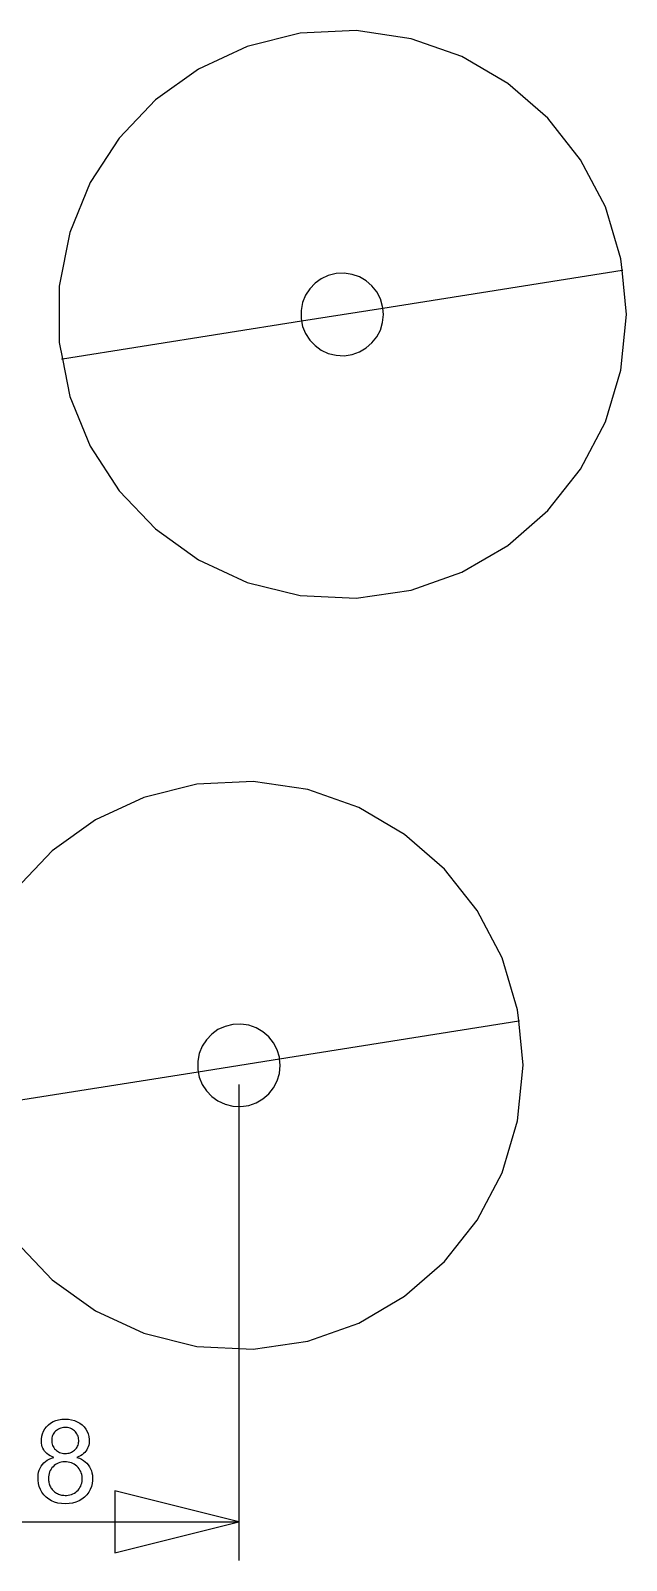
# Model space of a CAD drawing. Header units: metres. Extents: x 3906 to 4789, y 859 to 1465.
# Drawn here: x 4433.8 to 4462.6, y 1074.4 to 1148.5 of the extents above; entities that cross this region are included whole.
import ezdxf

# ---------------------------------------------------------------- set-up
doc = ezdxf.new("R2010")
doc.units = ezdxf.units.M

msp = doc.modelspace()

# ---------------------------------------------------------------- linework, layer by layer
at = {"layer": 'COMPONENT20'}
for p, q in [((4443.877, 1097.451), (4443.877, 1076.279)), ((4443.877, 1076.279), (4437.877, 1077.779)), ((4437.877, 1077.779), (4437.877, 1074.779)), ((4418.11, 1076.279), (4443.877, 1076.279)), ((4437.877, 1074.779), (4443.877, 1076.279)), ((4443.877, 1076.279), (4443.877, 1074.404))]:
    msp.add_line(p, q, dxfattribs=at)
at = {"layer": 'COMPONENT21'}
for p, q in [((4435.151, 1081.218), (4435.303, 1081.241)), ((4435.303, 1081.241), (4435.465, 1081.248)), ((4435.465, 1081.248), (4435.628, 1081.241)), ((4435.628, 1081.241), (4435.78, 1081.217)), ((4434.33, 1080.415), (4434.362, 1080.541)), ((4434.362, 1080.541), (4434.411, 1080.66)), ((4434.411, 1080.66), (4434.475, 1080.772)), ((4434.475, 1080.772), (4434.556, 1080.876)), ((4434.556, 1080.876), (4434.652, 1080.973)), ((4434.652, 1080.973), (4434.761, 1081.057)), ((4434.761, 1081.057), (4434.881, 1081.126)), ((4434.886, 1080.513), (4434.861, 1080.46)), ((4434.881, 1081.126), (4435.011, 1081.18)), ((4434.917, 1080.563), (4434.886, 1080.513)), ((4434.954, 1080.611), (4434.917, 1080.563)), ((4434.996, 1080.657), (4434.954, 1080.611)), ((4435.043, 1080.699), (4434.996, 1080.657)), ((4435.011, 1081.18), (4435.151, 1081.218)), ((4435.093, 1080.736), (4435.043, 1080.699)), ((4435.146, 1080.768), (4435.093, 1080.736)), ((4435.202, 1080.794), (4435.146, 1080.768)), ((4435.26, 1080.814), (4435.202, 1080.794)), ((4435.322, 1080.829), (4435.26, 1080.814)), ((4435.386, 1080.839), (4435.322, 1080.829)), ((4435.453, 1080.843), (4435.386, 1080.839)), ((4435.521, 1080.842), (4435.453, 1080.843)), ((4435.586, 1080.835), (4435.521, 1080.842)), ((4435.649, 1080.822), (4435.586, 1080.835)), ((4435.709, 1080.804), (4435.649, 1080.822)), ((4435.766, 1080.78), (4435.709, 1080.804)), ((4435.82, 1080.75), (4435.766, 1080.78)), ((4435.78, 1081.217), (4435.922, 1081.178)), ((4435.871, 1080.715), (4435.82, 1080.75)), ((4435.92, 1080.675), (4435.871, 1080.715)), ((4435.965, 1080.629), (4435.92, 1080.675)), ((4435.922, 1081.178), (4436.054, 1081.123)), ((4436.005, 1080.581), (4435.965, 1080.629)), ((4436.039, 1080.53), (4436.005, 1080.581)), ((4436.067, 1080.476), (4436.039, 1080.53)), ((4436.054, 1081.123), (4436.175, 1081.053)), ((4436.175, 1081.053), (4436.285, 1080.967)), ((4436.285, 1080.967), (4436.383, 1080.868)), ((4436.383, 1080.868), (4436.466, 1080.762)), ((4436.466, 1080.762), (4436.531, 1080.649)), ((4436.531, 1080.649), (4436.58, 1080.529)), ((4436.58, 1080.529), (4436.613, 1080.402)), ((4434.313, 1080.167), (4434.314, 1080.282)), ((4434.32, 1080.079), (4434.313, 1080.167)), ((4434.314, 1080.282), (4434.33, 1080.415)), ((4434.336, 1079.994), (4434.32, 1080.079)), ((4434.358, 1079.914), (4434.336, 1079.994)), ((4434.389, 1079.838), (4434.358, 1079.914)), ((4434.426, 1079.766), (4434.389, 1079.838)), ((4434.472, 1079.698), (4434.426, 1079.766)), ((4434.819, 1080.291), (4434.816, 1080.23)), ((4434.816, 1080.23), (4434.819, 1080.161)), ((4434.827, 1080.349), (4434.819, 1080.291)), ((4434.819, 1080.161), (4434.827, 1080.096)), ((4434.841, 1080.406), (4434.827, 1080.349)), ((4434.827, 1080.096), (4434.841, 1080.033)), ((4434.861, 1080.46), (4434.841, 1080.406)), ((4434.841, 1080.033), (4434.86, 1079.974)), ((4434.86, 1079.974), (4434.885, 1079.918)), ((4434.885, 1079.918), (4434.916, 1079.866)), ((4434.916, 1079.866), (4434.952, 1079.816)), ((4434.952, 1079.816), (4434.994, 1079.77)), ((4434.994, 1079.77), (4435.04, 1079.727)), ((4435.878, 1079.707), (4435.926, 1079.746)), ((4435.926, 1079.746), (4435.97, 1079.791)), ((4435.97, 1079.791), (4436.008, 1079.838)), ((4436.008, 1079.838), (4436.041, 1079.887)), ((4436.041, 1079.887), (4436.069, 1079.939)), ((4436.09, 1080.42), (4436.067, 1080.476)), ((4436.069, 1079.939), (4436.091, 1079.993)), ((4436.107, 1080.361), (4436.09, 1080.42)), ((4436.091, 1079.993), (4436.108, 1080.05)), ((4436.119, 1080.299), (4436.107, 1080.361)), ((4436.108, 1080.05), (4436.119, 1080.109)), ((4436.124, 1080.235), (4436.119, 1080.299)), ((4436.119, 1080.109), (4436.124, 1080.17)), ((4436.124, 1080.17), (4436.124, 1080.235)), ((4436.518, 1079.764), (4436.473, 1079.697)), ((4436.556, 1079.835), (4436.518, 1079.764)), ((4436.586, 1079.909), (4436.556, 1079.835)), ((4436.608, 1079.988), (4436.586, 1079.909)), ((4436.623, 1080.07), (4436.608, 1079.988)), ((4436.613, 1080.402), (4436.63, 1080.269)), ((4436.631, 1080.155), (4436.623, 1080.07)), ((4436.63, 1080.269), (4436.631, 1080.155)), ((4434.304, 1078.969), (4434.365, 1079.055)), ((4434.365, 1079.055), (4434.435, 1079.133)), ((4434.435, 1079.133), (4434.514, 1079.202)), ((4434.525, 1079.635), (4434.472, 1079.698)), ((4434.514, 1079.202), (4434.601, 1079.263)), ((4434.587, 1079.577), (4434.525, 1079.635)), ((4434.657, 1079.524), (4434.587, 1079.577)), ((4434.601, 1079.263), (4434.697, 1079.316)), ((4434.734, 1079.476), (4434.657, 1079.524)), ((4434.697, 1079.316), (4434.801, 1079.359)), ((4434.82, 1079.433), (4434.734, 1079.476)), ((4434.801, 1079.359), (4434.914, 1079.394)), ((4434.914, 1079.394), (4434.82, 1079.433)), ((4434.937, 1078.998), (4434.879, 1078.944)), ((4434.999, 1079.045), (4434.937, 1078.998)), ((4435.064, 1079.085), (4434.999, 1079.045)), ((4435.04, 1079.727), (4435.09, 1079.69)), ((4435.132, 1079.118), (4435.064, 1079.085)), ((4435.09, 1079.69), (4435.143, 1079.659)), ((4435.205, 1079.144), (4435.132, 1079.118)), ((4435.143, 1079.659), (4435.199, 1079.633)), ((4435.199, 1079.633), (4435.259, 1079.612)), ((4435.281, 1079.163), (4435.205, 1079.144)), ((4435.259, 1079.612), (4435.322, 1079.597)), ((4435.36, 1079.175), (4435.281, 1079.163)), ((4435.322, 1079.597), (4435.388, 1079.588)), ((4435.443, 1079.18), (4435.36, 1079.175)), ((4435.388, 1079.588), (4435.458, 1079.583)), ((4435.529, 1079.178), (4435.443, 1079.18)), ((4435.458, 1079.583), (4435.528, 1079.585)), ((4435.528, 1079.585), (4435.594, 1079.592)), ((4435.613, 1079.169), (4435.529, 1079.178)), ((4435.594, 1079.592), (4435.657, 1079.604)), ((4435.692, 1079.153), (4435.613, 1079.169)), ((4435.657, 1079.604), (4435.717, 1079.621)), ((4435.768, 1079.13), (4435.692, 1079.153)), ((4435.717, 1079.621), (4435.774, 1079.645)), ((4435.84, 1079.1), (4435.768, 1079.13)), ((4435.774, 1079.645), (4435.828, 1079.673)), ((4435.828, 1079.673), (4435.878, 1079.707)), ((4435.909, 1079.062), (4435.84, 1079.1)), ((4435.974, 1079.018), (4435.909, 1079.062)), ((4436.035, 1078.967), (4435.974, 1079.018)), ((4436.132, 1079.433), (4436.04, 1079.394)), ((4436.04, 1079.394), (4436.154, 1079.352)), ((4436.216, 1079.476), (4436.132, 1079.433)), ((4436.154, 1079.352), (4436.259, 1079.302)), ((4436.292, 1079.524), (4436.216, 1079.476)), ((4436.259, 1079.302), (4436.354, 1079.244)), ((4436.36, 1079.577), (4436.292, 1079.524)), ((4436.354, 1079.244), (4436.441, 1079.179)), ((4436.42, 1079.634), (4436.36, 1079.577)), ((4436.473, 1079.697), (4436.42, 1079.634)), ((4436.441, 1079.179), (4436.519, 1079.107)), ((4436.519, 1079.107), (4436.587, 1079.027)), ((4436.587, 1079.027), (4436.646, 1078.939)), ((4434.152, 1078.44), (4434.162, 1078.559)), ((4434.153, 1078.295), (4434.152, 1078.44)), ((4434.171, 1078.136), (4434.153, 1078.295)), ((4434.162, 1078.559), (4434.182, 1078.671)), ((4434.182, 1078.671), (4434.213, 1078.777)), ((4434.213, 1078.777), (4434.253, 1078.876)), ((4434.253, 1078.876), (4434.304, 1078.969)), ((4434.66, 1078.459), (4434.657, 1078.375)), ((4434.657, 1078.375), (4434.658, 1078.324)), ((4434.658, 1078.324), (4434.663, 1078.272)), ((4434.671, 1078.539), (4434.66, 1078.459)), ((4434.663, 1078.272), (4434.671, 1078.221)), ((4434.688, 1078.615), (4434.671, 1078.539)), ((4434.713, 1078.688), (4434.688, 1078.615)), ((4434.744, 1078.757), (4434.713, 1078.688)), ((4434.782, 1078.823), (4434.744, 1078.757)), ((4434.827, 1078.885), (4434.782, 1078.823)), ((4434.879, 1078.944), (4434.827, 1078.885)), ((4436.092, 1078.909), (4436.035, 1078.967)), ((4436.142, 1078.847), (4436.092, 1078.909)), ((4436.185, 1078.781), (4436.142, 1078.847)), ((4436.221, 1078.712), (4436.185, 1078.781)), ((4436.249, 1078.639), (4436.221, 1078.712)), ((4436.271, 1078.562), (4436.249, 1078.639)), ((4436.285, 1078.482), (4436.271, 1078.562)), ((4436.284, 1078.229), (4436.291, 1078.311)), ((4436.291, 1078.398), (4436.285, 1078.482)), ((4436.291, 1078.311), (4436.291, 1078.398)), ((4436.646, 1078.939), (4436.696, 1078.847)), ((4436.696, 1078.847), (4436.735, 1078.749)), ((4436.735, 1078.749), (4436.765, 1078.646)), ((4436.765, 1078.646), (4436.785, 1078.537)), ((4436.794, 1078.283), (4436.775, 1078.127)), ((4436.785, 1078.537), (4436.795, 1078.423)), ((4436.795, 1078.423), (4436.794, 1078.283)), ((4434.209, 1077.985), (4434.171, 1078.136)), ((4434.265, 1077.844), (4434.209, 1077.985)), ((4434.339, 1077.711), (4434.265, 1077.844)), ((4434.432, 1077.587), (4434.339, 1077.711)), ((4434.544, 1077.473), (4434.432, 1077.587)), ((4434.671, 1078.221), (4434.681, 1078.171)), ((4434.681, 1078.171), (4434.695, 1078.121)), ((4434.695, 1078.121), (4434.712, 1078.071)), ((4434.712, 1078.071), (4434.731, 1078.022)), ((4434.731, 1078.022), (4434.754, 1077.973)), ((4434.754, 1077.973), (4434.78, 1077.925)), ((4434.78, 1077.925), (4434.809, 1077.88)), ((4434.809, 1077.88), (4434.841, 1077.838)), ((4434.841, 1077.838), (4434.875, 1077.799)), ((4434.875, 1077.799), (4434.913, 1077.762)), ((4434.913, 1077.762), (4434.953, 1077.728)), ((4434.953, 1077.728), (4434.997, 1077.697)), ((4434.997, 1077.697), (4435.043, 1077.668)), ((4435.043, 1077.668), (4435.092, 1077.642)), ((4435.092, 1077.642), (4435.142, 1077.62)), ((4435.142, 1077.62), (4435.193, 1077.601)), ((4435.193, 1077.601), (4435.244, 1077.585)), ((4435.244, 1077.585), (4435.297, 1077.572)), ((4435.297, 1077.572), (4435.35, 1077.563)), ((4435.35, 1077.563), (4435.405, 1077.557)), ((4435.405, 1077.557), (4435.46, 1077.554)), ((4435.46, 1077.554), (4435.536, 1077.555)), ((4435.536, 1077.555), (4435.619, 1077.563)), ((4435.619, 1077.563), (4435.698, 1077.578)), ((4435.698, 1077.578), (4435.773, 1077.6)), ((4435.773, 1077.6), (4435.844, 1077.629)), ((4435.844, 1077.629), (4435.912, 1077.665)), ((4435.912, 1077.665), (4435.976, 1077.707)), ((4435.976, 1077.707), (4436.036, 1077.757)), ((4436.036, 1077.757), (4436.092, 1077.813)), ((4436.092, 1077.813), (4436.142, 1077.873)), ((4436.142, 1077.873), (4436.184, 1077.936)), ((4436.184, 1077.936), (4436.22, 1078.004)), ((4436.22, 1078.004), (4436.248, 1078.075)), ((4436.248, 1078.075), (4436.269, 1078.15)), ((4436.269, 1078.15), (4436.284, 1078.229)), ((4436.514, 1077.585), (4436.402, 1077.471)), ((4436.607, 1077.708), (4436.514, 1077.585)), ((4436.682, 1077.839), (4436.607, 1077.708)), ((4436.738, 1077.979), (4436.682, 1077.839)), ((4436.775, 1078.127), (4436.738, 1077.979)), ((4434.669, 1077.374), (4434.544, 1077.473)), ((4434.807, 1077.293), (4434.669, 1077.374)), ((4434.956, 1077.229), (4434.807, 1077.293)), ((4435.116, 1077.184), (4434.956, 1077.229)), ((4435.289, 1077.157), (4435.116, 1077.184)), ((4435.473, 1077.148), (4435.289, 1077.157)), ((4435.657, 1077.157), (4435.473, 1077.148)), ((4435.83, 1077.184), (4435.657, 1077.157)), ((4435.991, 1077.229), (4435.83, 1077.184)), ((4436.14, 1077.292), (4435.991, 1077.229)), ((4436.277, 1077.373), (4436.14, 1077.292)), ((4436.402, 1077.471), (4436.277, 1077.373))]:
    msp.add_line(p, q, dxfattribs=at)
at = {"layer": 'GROUP0'}
for p, q in [((4446.845, 1148.379), (4444.28, 1147.741)), ((4449.566, 1148.511), (4446.845, 1148.379)), ((4452.22, 1148.12), (4449.566, 1148.511)), ((4454.683, 1147.249), (4452.22, 1148.12)), ((4444.28, 1147.741), (4441.931, 1146.649)), ((4456.906, 1145.948), (4454.683, 1147.249)), ((4441.931, 1146.649), (4439.847, 1145.152)), ((4458.838, 1144.267), (4456.906, 1145.948)), ((4439.847, 1145.152), (4438.08, 1143.3)), ((4460.428, 1142.258), (4458.838, 1144.267)), ((4438.08, 1143.3), (4436.679, 1141.145)), ((4461.627, 1139.97), (4460.428, 1142.258)), ((4436.679, 1141.145), (4435.696, 1138.738)), ((4462.383, 1137.454), (4461.627, 1139.97)), ((4435.696, 1138.738), (4435.18, 1136.127)), ((4450.849, 1135.073), (4462.436, 1136.909)), ((4462.436, 1136.909), (4462.383, 1137.454)), ((4462.436, 1136.909), (4462.47, 1136.914)), ((4462.646, 1134.762), (4462.436, 1136.909)), ((4435.18, 1136.127), (4435.18, 1133.396)), ((4447.567, 1136.271), (4447.31, 1136.002)), ((4447.87, 1136.489), (4447.567, 1136.271)), ((4448.211, 1136.647), (4447.87, 1136.489)), ((4448.584, 1136.74), (4448.211, 1136.647)), ((4448.979, 1136.759), (4448.584, 1136.74)), ((4449.365, 1136.702), (4448.979, 1136.759)), ((4449.722, 1136.576), (4449.365, 1136.702)), ((4450.045, 1136.387), (4449.722, 1136.576)), ((4450.326, 1136.143), (4450.045, 1136.387)), ((4450.557, 1135.851), (4450.326, 1136.143)), ((4446.964, 1135.339), (4446.889, 1134.96)), ((4447.107, 1135.689), (4446.964, 1135.339)), ((4447.31, 1136.002), (4447.107, 1135.689)), ((4450.731, 1135.518), (4450.557, 1135.851)), ((4450.841, 1135.153), (4450.731, 1135.518)), ((4446.889, 1134.96), (4446.889, 1134.563)), ((4446.912, 1134.45), (4450.849, 1135.073)), ((4450.849, 1135.073), (4450.841, 1135.153)), ((4450.841, 1134.37), (4450.879, 1134.762)), ((4450.879, 1134.762), (4450.849, 1135.073)), ((4462.383, 1132.069), (4462.646, 1134.762)), ((4435.334, 1132.616), (4446.912, 1134.45)), ((4446.889, 1134.563), (4446.912, 1134.45)), ((4446.912, 1134.45), (4446.964, 1134.184)), ((4446.964, 1134.184), (4447.107, 1133.834)), ((4450.557, 1133.673), (4450.731, 1134.005)), ((4450.731, 1134.005), (4450.841, 1134.37)), ((4435.18, 1133.396), (4435.334, 1132.616)), ((4447.107, 1133.834), (4447.31, 1133.521)), ((4447.31, 1133.521), (4447.567, 1133.252)), ((4447.567, 1133.252), (4447.87, 1133.035)), ((4449.722, 1132.948), (4450.045, 1133.137)), ((4450.045, 1133.137), (4450.326, 1133.381)), ((4450.326, 1133.381), (4450.557, 1133.673)), ((4435.289, 1132.609), (4435.334, 1132.616)), ((4435.334, 1132.616), (4435.696, 1130.786)), ((4447.87, 1133.035), (4448.211, 1132.876)), ((4448.211, 1132.876), (4448.584, 1132.783)), ((4448.584, 1132.783), (4448.979, 1132.764)), ((4448.979, 1132.764), (4449.365, 1132.821)), ((4449.365, 1132.821), (4449.722, 1132.948)), ((4461.627, 1129.553), (4462.383, 1132.069)), ((4435.696, 1130.786), (4436.679, 1128.378)), ((4460.428, 1127.265), (4461.627, 1129.553)), ((4436.679, 1128.378), (4438.08, 1126.223)), ((4458.838, 1125.256), (4460.428, 1127.265)), ((4438.08, 1126.223), (4439.847, 1124.372)), ((4456.906, 1123.576), (4458.838, 1125.256)), ((4439.847, 1124.372), (4441.931, 1122.874)), ((4454.683, 1122.274), (4456.906, 1123.576)), ((4441.931, 1122.874), (4444.28, 1121.782)), ((4452.22, 1121.403), (4454.683, 1122.274)), ((4444.28, 1121.782), (4446.845, 1121.144)), ((4449.566, 1121.012), (4452.22, 1121.403)), ((4446.845, 1121.144), (4449.566, 1121.012)), ((4441.843, 1112.006), (4439.278, 1111.368)), ((4444.564, 1112.138), (4441.843, 1112.006)), ((4447.217, 1111.747), (4444.564, 1112.138)), ((4449.681, 1110.876), (4447.217, 1111.747)), ((4439.278, 1111.368), (4436.929, 1110.276)), ((4451.904, 1109.574), (4449.681, 1110.876)), ((4436.929, 1110.276), (4434.845, 1108.778)), ((4453.835, 1107.894), (4451.904, 1109.574)), ((4434.845, 1108.778), (4433.078, 1106.927)), ((4455.426, 1105.885), (4453.835, 1107.894)), ((4456.624, 1103.597), (4455.426, 1105.885)), ((4457.38, 1101.081), (4456.624, 1103.597)), ((4445.847, 1098.7), (4457.434, 1100.536)), ((4457.434, 1100.536), (4457.38, 1101.081)), ((4457.434, 1100.536), (4457.468, 1100.541)), ((4457.644, 1098.389), (4457.434, 1100.536)), ((4442.565, 1099.898), (4442.308, 1099.629)), ((4442.868, 1100.115), (4442.565, 1099.898)), ((4443.209, 1100.274), (4442.868, 1100.115)), ((4443.581, 1100.367), (4443.209, 1100.274)), ((4443.977, 1100.386), (4443.581, 1100.367)), ((4444.362, 1100.329), (4443.977, 1100.386)), ((4444.72, 1100.203), (4444.362, 1100.329)), ((4445.043, 1100.014), (4444.72, 1100.203)), ((4445.324, 1099.769), (4445.043, 1100.014)), ((4445.555, 1099.478), (4445.324, 1099.769)), ((4442.105, 1099.316), (4441.962, 1098.966)), ((4442.308, 1099.629), (4442.105, 1099.316)), ((4445.729, 1099.145), (4445.555, 1099.478)), ((4445.839, 1098.78), (4445.729, 1099.145)), ((4441.962, 1098.966), (4441.887, 1098.587)), ((4441.887, 1098.587), (4441.887, 1098.19)), ((4441.909, 1098.077), (4445.847, 1098.7)), ((4445.847, 1098.7), (4445.839, 1098.78)), ((4445.839, 1097.997), (4445.877, 1098.389)), ((4445.877, 1098.389), (4445.847, 1098.7)), ((4457.38, 1095.696), (4457.644, 1098.389)), ((4431.686, 1096.458), (4441.909, 1098.077)), ((4441.887, 1098.19), (4441.909, 1098.077)), ((4441.909, 1098.077), (4441.962, 1097.811)), ((4441.962, 1097.811), (4442.105, 1097.461)), ((4445.555, 1097.3), (4445.729, 1097.632)), ((4445.729, 1097.632), (4445.839, 1097.997)), ((4442.105, 1097.461), (4442.308, 1097.148)), ((4442.308, 1097.148), (4442.565, 1096.879)), ((4442.565, 1096.879), (4442.868, 1096.662)), ((4445.043, 1096.764), (4445.324, 1097.008)), ((4445.324, 1097.008), (4445.555, 1097.3)), ((4442.868, 1096.662), (4443.209, 1096.503)), ((4443.209, 1096.503), (4443.581, 1096.41)), ((4443.581, 1096.41), (4443.977, 1096.391)), ((4443.977, 1096.391), (4444.362, 1096.448)), ((4444.362, 1096.448), (4444.72, 1096.575)), ((4444.72, 1096.575), (4445.043, 1096.764)), ((4456.624, 1093.18), (4457.38, 1095.696)), ((4455.426, 1090.892), (4456.624, 1093.18)), ((4453.835, 1088.883), (4455.426, 1090.892)), ((4433.078, 1089.85), (4434.845, 1087.999)), ((4451.904, 1087.203), (4453.835, 1088.883)), ((4434.845, 1087.999), (4436.929, 1086.501)), ((4449.681, 1085.901), (4451.904, 1087.203)), ((4436.929, 1086.501), (4439.278, 1085.409)), ((4447.217, 1085.03), (4449.681, 1085.901)), ((4439.278, 1085.409), (4441.843, 1084.771)), ((4444.564, 1084.639), (4447.217, 1085.03)), ((4441.843, 1084.771), (4444.564, 1084.639))]:
    msp.add_line(p, q, dxfattribs=at)

doc.saveas('drawing.dxf')
